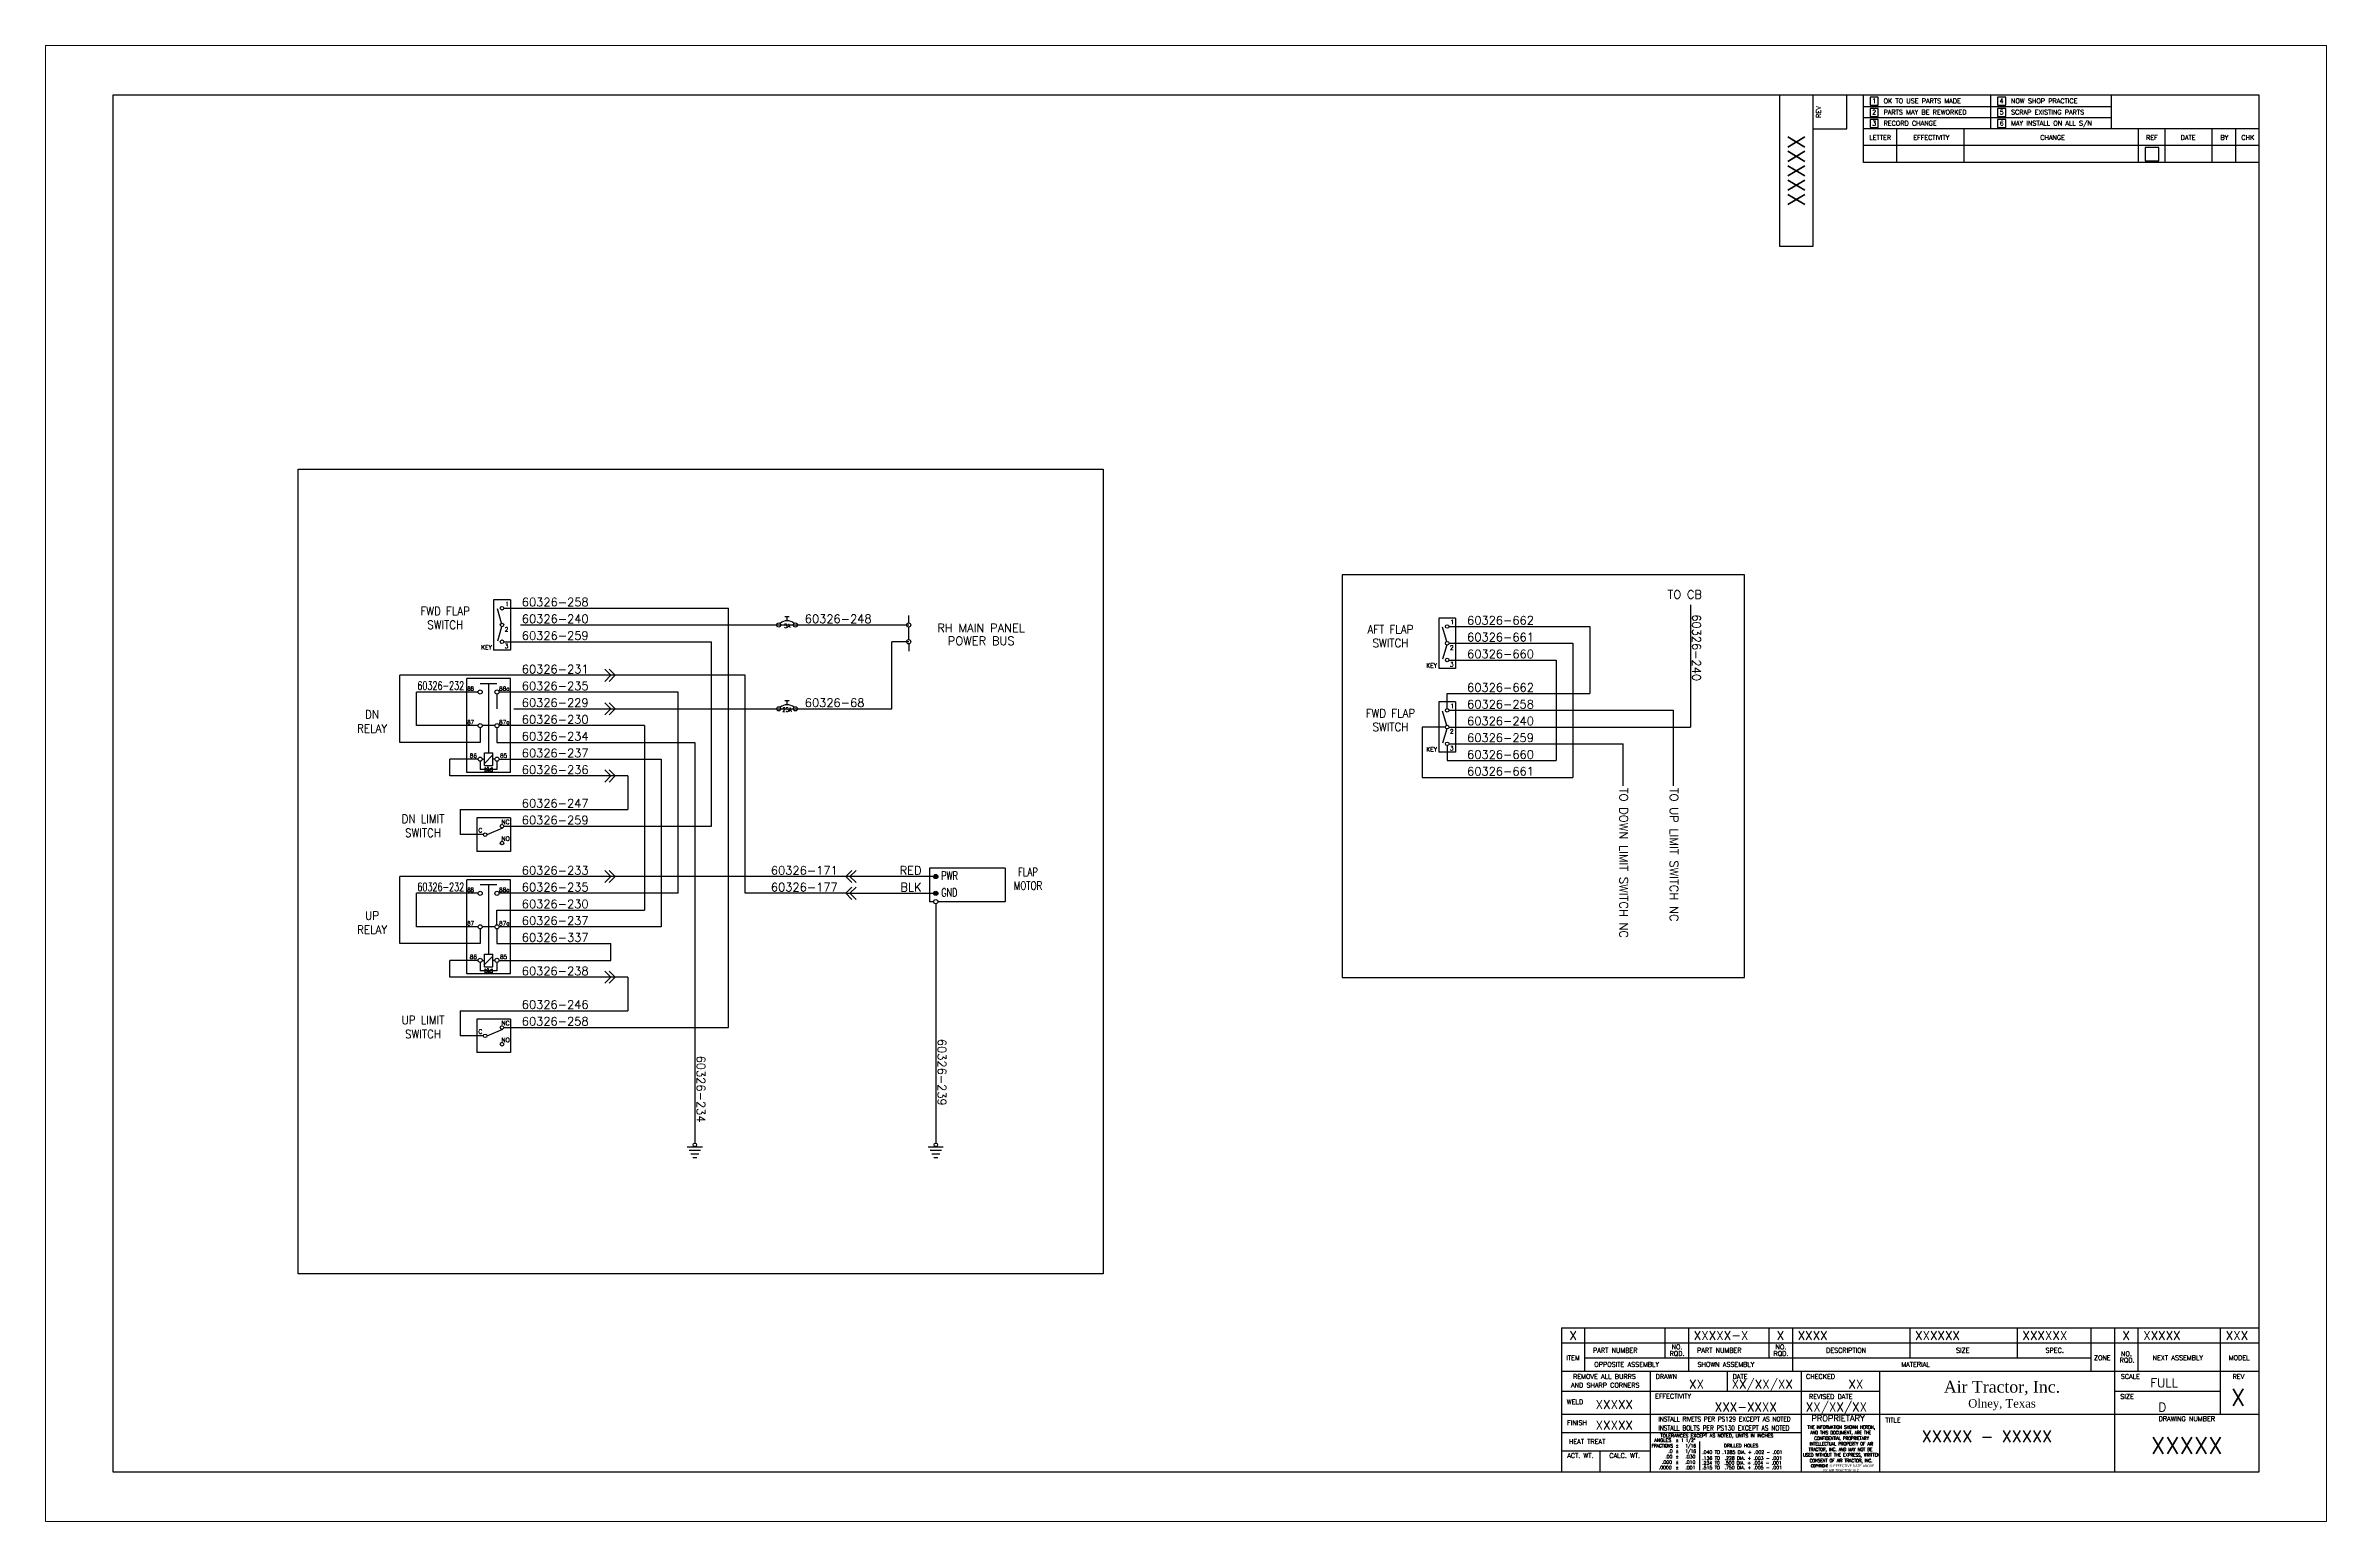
# Paper-space layout 'DX1' of a CAD drawing. Extents: x 0 to 34, y 0 to 22.
# The model-space entities are those that its viewports show. They can reach past a viewport. Long polylines and large blocks are cut down to what shows.
import ezdxf
from ezdxf.enums import TextEntityAlignment as Align

# ---------------------------------------------------------------- set-up
doc = ezdxf.new("R2010")
doc.units = 0
doc.header["$LTSCALE"] = 0.3
doc.header["$MEASUREMENT"] = 0
doc.layers.get('Defpoints').update_dxf_attribs({"linetype": 'CONTINUOUS'})
for name, color, linetype in [('1', 1, 'CONTINUOUS'), ('60331', 1, 'CONTINUOUS'), ('NOTES', 2, 'CONTINUOUS'), ('TB', 1, 'CONTINUOUS'), ('TB Border', 9, 'CONTINUOUS'), ('WIRES', 11, 'CONTINUOUS')]:
    doc.layers.add(name, color=color, linetype=linetype)
doc.styles.add('050', font='romans', dxfattribs={"height": 0.05})
doc.styles.add('070', font='ROMANS', dxfattribs={"height": 0.07})
doc.styles.add('130', font='ROMANS', dxfattribs={"height": 0.125})
doc.styles.add('250', font='ROMANS', dxfattribs={"height": 0.25})
doc.styles.add('AT', font='georgia.ttf', dxfattribs={"height": 0.175})
doc.styles.add('ROMANS', font='ROMANS.shx')

# ---------------------------------------------------------------- blocks, each defined once
blk = doc.blocks.new('tbn')
at = {"layer": 'TB', "color": 6}
for p, q in [((-1.17, 0.86), (-1.17, 0)), ((-3.42, 0.585), (-1.17, 0.585)), ((-2.682, 0.452), (-2.682, 0.026))]:
    blk.add_line(p, q, dxfattribs=at)
at = {"layer": 'NOTES', "insert": (-1.142, 0.418), "char_height": 0.078125, "attachment_point": 4, "style": 'ROMANS'}
blk.add_mtext_dynamic_manual_height_columns('\\pi0.12597;{\\H1.152x;PROPRIETARY\\H0.86806x;\\W0.75;\\P\\pi0.06829;\\H0.64x;\\C41;THE INFORMATION SHOWN HEREIN, \\P\\pi0.11025;AND THIS DOCUMENT, ARE THE \\P\\pi0.16829;CONFIDENTIAL PROPRIETARY \\P\\pi0.09775;INTELLECTUAL PROPERTY OF AIR \\P\\pi0.08436;TRACTOR, INC. AND MAY NOT BE \\P\\pi0.00222;USED WITHOUT THE EXPRESS, WRITTEN \\P\\pi0.09954;CONSENT OF AIR TRACTOR, INC.\\P\\pi0.11963;\\H0.8x;COPYRIGHT \\fArial|b0|i0|c0|p34;\\W1;©\\fMS Shell Dlg|b0|i0|c0|p0;\\W0.75; EFFECTIVE DATE ABOVE\\P\\pi0.30311;BY AIR TRACTOR, INC.}', width=1.11337, gutter_width=0.781, heights=[0], dxfattribs=at)
at = {"layer": 'TB', "color": 6, "style": '070'}
blk.add_text('EFFECTIVITY', height=0.07, dxfattribs=at).set_placement((-3.078, 1.126), align=Align.MIDDLE)
at = {"layer": 'TB', "color": 6, "style": '070', "width": 0.85}
for s, p in [('INSTALL BOLTS PER PS130 EXCEPT AS NOTED', (-2.321, 0.652)), ('INSTALL RIVETS PER PS129 EXCEPT AS NOTED', (-2.312, 0.786))]:
    blk.add_text(s, height=0.07, dxfattribs=at).set_placement(p, align=Align.MIDDLE)
at = {"layer": 'TB', "color": 6, "style": '050'}
for s, width, p in [('FRACTIONS', 0.8, (-3.395, 0.363)), ('1 1/2%%D', 0.9, (-2.959, 0.445)), ('1/16', 0.9, (-2.896, 0.363)), ('1/16', 0.9, (-2.896, 0.282))]:
    blk.add_text(s, height=0.05, dxfattribs=dict(at, width=width)).set_placement(p)
for s, p in [('ANGLES', (-3.357, 0.445)), ('%%P', (-3.043, 0.445)), ('%%P', (-3.043, 0.363)), ('.0000', (-3.292, 0.038)), ('.000', (-3.244, 0.119)), ('.00', (-3.196, 0.2)), ('.0', (-3.149, 0.282)), ('%%P', (-3.043, 0.282)), ('%%P', (-3.043, 0.2)), ('%%P', (-3.043, 0.119)), ('%%P', (-3.043, 0.036)), ('.030', (-2.896, 0.2)), ('.010', (-2.896, 0.119)), ('.001', (-2.896, 0.036)), ('.040 TO .1285 DIA. + .002 - .001', (-2.644, 0.267)), ('.136 TO  .228 DIA. + .003 - .001', (-2.644, 0.178)), ('.234 T0  .500 DIA. + .004 - .001', (-2.644, 0.107)), ('.515 TO  .750 DIA. + .005 - .001', (-2.644, 0.037))]:
    blk.add_text(s, height=0.05, dxfattribs=at).set_placement(p)
for s, p in [('TOLERANCES EXCEPT AS NOTED, UNITS IN INCHES', (-2.426, 0.514)), ('DRILLED HOLES', (-2.064, 0.364))]:
    blk.add_text(s, height=0.05, dxfattribs=at).set_placement(p, align=Align.CENTER)
blk = doc.blocks.new('ATB')
at = {"layer": 'TB', "color": 2, "width": 3.35, "attachment_point": 2, "style": 'AT'}
for s, insert, char_height in [('Air Tractor, Inc.', (-1.675, 0.494), 0.175), ('Olney, Texas', (-1.675, 0.222), 0.125)]:
    blk.add_mtext(s, dxfattribs=dict(at, insert=insert, char_height=char_height))
blk = doc.blocks.new('tb info')
at = {"layer": 'NOTES', "style": 'ROMANS'}
for tag, p in [('DRAWNBY', (-2.84, -0.26)), ('DRAWNDATE', (-2.225, -0.26)), ('CHECKBY', (-0.926, -0.26)), ('REVDATE', (-1.104, -0.6))]:
    blk.add_attdef(tag, p, '', height=0.13, dxfattribs=at)
at = {"layer": 'NOTES', "color": 11}
for tag, p, height, style in [('REVLETTER', (5.087, -0.515), 0.25, '250'), ('TITLE_001', (0.372, -1.06), 0.176, 'ROMANS')]:
    blk.add_attdef(tag, p, '', height=height, dxfattribs=dict(at, style=style))
blk = doc.blocks.new('A$C0E4E1FD3')
at = {"layer": '60331', "color": 6}
for p, q in [((-0.112, 0), (0.112, 0)), ((-0.085, -0.054), (0.085, -0.054)), ((-0.058, -0.107), (0.058, -0.107)), ((-0.031, -0.161), (0.031, -0.161))]:
    blk.add_line(p, q, dxfattribs=at)

msp = doc.modelspace()

# ---------------------------------------------------------------- hatches: boundary and pattern name
at = {"layer": '1'}
h = msp.add_hatch(color=6, dxfattribs=at)
h.dxf.hatch_style = 1
h.paths.add_polyline_path([(12.238, 8.873, 1), (12.301, 8.873, 1)])
h = msp.add_hatch(color=6, dxfattribs=at)
h.dxf.hatch_style = 1
h.paths.add_polyline_path([(12.238, 8.623, 1), (12.301, 8.623, 1)])

# ---------------------------------------------------------------- linework, layer by layer
at = {"layer": '1', "color": 6}
for p, q in [((5.678, 12.998), (5.678, 12.248)), ((5.928, 12.998), (5.678, 12.998)), ((5.928, 12.998), (5.928, 12.248)), ((5.796, 12.648), (5.734, 12.862)), ((5.796, 12.597), (5.734, 12.384)), ((10.022, 12.748), (10.084, 12.748)), ((10.053, 12.685), (10.053, 12.748)), ((19.769, 12.726), (19.769, 11.976)), ((20.019, 12.726), (19.769, 12.726)), ((19.887, 12.376), (19.825, 12.589)), ((20.019, 12.726), (20.019, 11.976)), ((5.928, 12.248), (5.678, 12.248)), ((19.887, 12.325), (19.825, 12.112)), ((20.019, 11.976), (19.769, 11.976)), ((5.278, 10.423), (5.278, 11.823)), ((5.928, 11.823), (5.278, 11.823)), ((5.728, 11.748), (5.478, 11.748)), ((5.603, 11.748), (5.603, 10.717)), ((5.928, 10.423), (5.928, 11.823)), ((10.022, 11.498), (10.084, 11.498)), ((10.053, 11.435), (10.053, 11.498)), ((19.769, 11.476), (19.769, 10.726)), ((20.019, 11.476), (19.769, 11.476)), ((19.887, 11.126), (19.825, 11.339)), ((20.019, 11.476), (20.019, 10.726)), ((5.697, 11.123), (5.509, 11.123)), ((19.887, 11.075), (19.825, 10.862)), ((5.478, 10.592), (5.478, 10.467)), ((5.509, 10.623), (5.541, 10.623)), ((5.541, 10.717), (5.666, 10.717)), ((5.541, 10.529), (5.541, 10.717)), ((5.666, 10.685), (5.541, 10.56)), ((5.666, 10.529), (5.666, 10.717)), ((5.697, 10.623), (5.666, 10.623)), ((5.728, 10.592), (5.728, 10.467)), ((20.019, 10.726), (19.769, 10.726)), ((5.928, 10.423), (5.278, 10.423)), ((5.728, 10.467), (5.478, 10.467)), ((5.541, 10.529), (5.666, 10.529)), ((5.549, 10.498), (5.657, 10.435)), ((5.549, 10.435), (5.657, 10.498)), ((5.549, 10.498), (5.549, 10.435)), ((5.603, 10.498), (5.583, 10.498)), ((5.603, 10.435), (5.603, 10.498)), ((5.603, 10.435), (5.623, 10.435)), ((5.657, 10.498), (5.657, 10.435)), ((5.928, 9.748), (5.428, 9.748)), ((5.428, 9.748), (5.428, 9.248)), ((5.58, 9.498), (5.814, 9.598)), ((5.928, 9.748), (5.928, 9.248)), ((5.928, 9.248), (5.428, 9.248)), ((12.178, 8.998), (12.178, 8.498)), ((13.303, 8.998), (12.178, 8.998)), ((13.303, 8.998), (13.303, 8.498)), ((5.278, 7.423), (5.278, 8.823)), ((5.928, 8.823), (5.278, 8.823)), ((5.728, 8.748), (5.478, 8.748)), ((5.603, 8.748), (5.603, 7.717)), ((5.928, 7.423), (5.928, 8.823)), ((12.238, 8.498), (12.178, 8.498)), ((13.303, 8.498), (12.301, 8.498)), ((5.697, 8.123), (5.509, 8.123)), ((5.478, 7.592), (5.478, 7.467)), ((5.509, 7.623), (5.541, 7.623)), ((5.541, 7.717), (5.666, 7.717)), ((5.541, 7.529), (5.541, 7.717)), ((5.666, 7.685), (5.541, 7.56)), ((5.541, 7.529), (5.666, 7.529)), ((5.549, 7.498), (5.657, 7.435)), ((5.549, 7.435), (5.657, 7.498)), ((5.549, 7.498), (5.549, 7.435)), ((5.603, 7.498), (5.583, 7.498)), ((5.603, 7.435), (5.603, 7.498)), ((5.657, 7.498), (5.657, 7.435)), ((5.666, 7.529), (5.666, 7.717)), ((5.697, 7.623), (5.666, 7.623)), ((5.728, 7.592), (5.728, 7.467)), ((5.928, 7.423), (5.278, 7.423)), ((5.728, 7.467), (5.478, 7.467)), ((5.603, 7.435), (5.623, 7.435)), ((5.928, 6.748), (5.428, 6.748)), ((5.428, 6.748), (5.428, 6.248)), ((5.58, 6.498), (5.814, 6.598)), ((5.928, 6.748), (5.928, 6.248)), ((5.928, 6.248), (5.428, 6.248))]:
    msp.add_line(p, q, dxfattribs=at)
at = {"layer": '1', "color": 4}
for p, q in [((23.519, 12.922), (23.519, 11.101)), ((5.83, 12.873), (9.178, 12.873)), ((6.08, 12.623), (10.178, 12.623)), ((9.178, 6.623), (9.178, 12.873)), ((10.178, 12.623), (11.866, 12.623)), ((19.921, 12.601), (22.019, 12.601)), ((22.019, 12.601), (22.019, 11.601)), ((5.83, 12.373), (8.928, 12.373)), ((8.928, 9.623), (8.928, 12.373)), ((11.616, 11.373), (11.616, 12.373)), ((11.866, 12.373), (11.616, 12.373)), ((19.921, 12.351), (21.769, 12.351)), ((21.769, 12.351), (21.769, 10.351)), ((19.921, 12.101), (21.519, 12.101)), ((21.519, 12.101), (21.519, 10.601)), ((4.278, 10.873), (4.278, 11.873)), ((9.428, 11.873), (4.278, 11.873)), ((5.447, 11.623), (4.528, 11.623)), ((4.528, 11.123), (4.528, 11.623)), ((5.728, 11.592), (5.728, 11.373)), ((8.428, 11.623), (5.759, 11.623)), ((8.428, 8.623), (8.428, 11.623)), ((9.428, 8.623), (9.428, 11.873)), ((19.894, 11.377), (19.894, 11.601)), ((19.894, 11.601), (22.019, 11.601)), ((5.978, 11.373), (10.178, 11.373)), ((10.178, 11.373), (11.616, 11.373)), ((19.921, 11.351), (23.269, 11.351)), ((23.269, 10.226), (23.269, 11.351)), ((5.447, 11.123), (4.528, 11.123)), ((5.478, 11.092), (5.478, 10.873)), ((5.728, 11.092), (5.728, 10.873)), ((7.928, 11.123), (5.759, 11.123)), ((7.928, 11.123), (7.928, 8.373)), ((19.519, 11.101), (19.519, 10.351)), ((19.868, 11.101), (19.519, 11.101)), ((19.921, 11.101), (23.519, 11.101)), ((5.478, 10.873), (4.278, 10.873)), ((5.447, 10.623), (5.028, 10.623)), ((5.028, 10.373), (5.028, 10.623)), ((5.728, 10.873), (8.678, 10.873)), ((5.759, 10.623), (8.178, 10.623)), ((8.178, 10.623), (8.178, 8.123)), ((8.678, 10.873), (8.678, 4.899)), ((19.894, 10.824), (19.894, 10.601)), ((19.894, 10.601), (21.519, 10.601)), ((19.921, 10.851), (22.519, 10.851)), ((22.519, 10.226), (22.519, 10.851)), ((7.678, 10.373), (5.028, 10.373)), ((7.678, 10.373), (7.678, 9.873)), ((19.519, 10.351), (21.769, 10.351)), ((5.178, 9.873), (7.678, 9.873)), ((5.178, 9.873), (5.178, 9.498)), ((5.83, 9.623), (8.928, 9.623)), ((5.527, 9.498), (5.178, 9.498)), ((4.278, 7.873), (4.278, 8.873)), ((12.27, 8.873), (4.278, 8.873)), ((5.447, 8.623), (4.528, 8.623)), ((4.528, 8.123), (4.528, 8.623)), ((8.428, 8.623), (5.759, 8.623)), ((10.928, 8.623), (9.428, 8.623)), ((10.928, 8.623), (12.27, 8.623)), ((5.728, 8.373), (7.928, 8.373)), ((5.728, 8.154), (5.728, 8.373)), ((12.27, 8.467), (12.27, 4.899)), ((5.478, 7.873), (4.278, 7.873)), ((5.447, 8.123), (4.528, 8.123)), ((5.478, 8.092), (5.478, 7.873)), ((5.728, 8.092), (5.728, 7.873)), ((5.728, 7.873), (7.428, 7.873)), ((8.178, 8.123), (5.759, 8.123)), ((7.428, 7.623), (7.428, 7.873)), ((5.447, 7.623), (5.028, 7.623)), ((5.028, 7.373), (5.028, 7.623)), ((5.759, 7.623), (7.428, 7.623)), ((7.678, 7.373), (5.028, 7.373)), ((7.678, 7.373), (7.678, 6.873)), ((5.178, 6.873), (7.678, 6.873)), ((5.178, 6.873), (5.178, 6.498)), ((5.527, 6.498), (5.178, 6.498)), ((5.83, 6.623), (9.178, 6.623))]:
    msp.add_line(p, q, dxfattribs=at)
at = {"layer": '1', "color": 6}
for centre, radius in [((5.803, 12.873), 0.0266), ((5.803, 12.623), 0.0266), ((9.928, 12.623), 0.0312), ((10.178, 12.623), 0.0312), ((11.866, 12.623), 0.0312), ((19.894, 12.601), 0.0266), ((5.803, 12.373), 0.0266), ((11.866, 12.373), 0.0312), ((19.894, 12.351), 0.0266), ((19.894, 12.101), 0.0266), ((5.478, 11.623), 0.0312), ((5.728, 11.623), 0.0312), ((9.928, 11.373), 0.0312), ((10.178, 11.373), 0.0312), ((19.894, 11.351), 0.0266), ((5.478, 11.123), 0.0312), ((5.728, 11.123), 0.0312), ((19.894, 11.101), 0.0266), ((5.478, 10.623), 0.0312), ((5.728, 10.623), 0.0312), ((19.894, 10.851), 0.0266), ((5.553, 9.498), 0.0266), ((5.803, 9.623), 0.0266), ((5.803, 9.373), 0.0266), ((12.27, 8.873), 0.0312), ((5.478, 8.623), 0.0312), ((5.728, 8.623), 0.0312), ((12.27, 8.623), 0.0312), ((12.27, 8.498), 0.0312), ((5.478, 8.123), 0.0312), ((5.728, 8.123), 0.0312), ((5.478, 7.623), 0.0312), ((5.728, 7.623), 0.0312), ((5.553, 6.498), 0.0266), ((5.803, 6.623), 0.0266), ((5.803, 6.373), 0.0266), ((8.678, 4.873), 0.0266), ((12.27, 4.873), 0.0266)]:
    msp.add_circle(centre, radius, dxfattribs=at)
for centre in [(10.053, 12.529), (10.053, 11.279)]:
    msp.add_arc(centre, 0.156, 48.339, 131.661, dxfattribs=at)
at = {"layer": 'NOTES'}
for p, q in [((2.763, 14.948), (14.763, 14.948)), ((2.763, 2.948), (2.763, 14.948)), ((14.763, 14.948), (14.763, 2.948)), ((18.326, 13.37), (18.326, 7.37)), ((24.326, 13.37), (18.326, 13.37)), ((24.326, 7.37), (24.326, 13.37)), ((18.326, 7.37), (24.326, 7.37)), ((14.763, 2.948), (2.763, 2.948))]:
    msp.add_line(p, q, dxfattribs=at)
at = {"layer": 'NOTES', "color": 6}
for p, q in [((11.866, 12.654), (11.866, 12.763)), ((11.866, 12.404), (11.866, 12.592)), ((11.866, 12.342), (11.866, 12.232))]:
    msp.add_line(p, q, dxfattribs=at)
at = {"layer": 'TB', "color": 9}
for p, q in [((24.849, 20.52), (24.849, 18.27)), ((25.349, 18.27), (25.349, 20.52)), ((25.849, 20.02), (25.849, 20.52)), ((26.099, 19.52), (26.099, 20.52)), ((29.799, 20.02), (29.799, 20.52)), ((25.349, 20.02), (25.849, 20.02)), ((32, 20.02), (26.099, 20.02)), ((24.849, 18.27), (25.349, 18.27)), ((21.599, 2.145), (21.599, 0)), ((29.839, 2.145), (29.839, 0)), ((21.599, 1.5), (32, 1.5)), ((22.919, 1.5), (22.919, 0)), ((26.339, 1.5), (26.339, 0)), ((21.599, 0.86), (32, 0.86))]:
    msp.add_line(p, q, dxfattribs=at)
at = {"layer": 'TB', "color": 6}
for p, q in [((28, 20.02), (28, 20.52)), ((26.099, 20.353), (29.799, 20.353)), ((26.099, 20.187), (29.799, 20.187)), ((32, 19.77), (26.099, 19.77)), ((26.599, 19.52), (26.599, 20.02)), ((27.599, 19.52), (27.599, 20.02)), ((30.2, 19.52), (30.2, 20.02)), ((30.599, 19.52), (30.599, 20.02)), ((31.299, 19.52), (31.299, 20.02)), ((31.649, 19.52), (31.649, 20.02)), ((32, 19.52), (26.099, 19.52)), ((21.599, 2.145), (32, 2.145)), ((21.939, 2.145), (21.939, 1.5)), ((23.14, 2.145), (23.14, 1.7)), ((23.489, 2.145), (23.489, 1.5)), ((24.689, 2.145), (24.689, 1.7)), ((25.04, 2.145), (25.04, 1.5)), ((26.79, 2.145), (26.79, 1.7)), ((28.39, 2.145), (28.39, 1.7)), ((29.489, 2.145), (29.489, 1.5)), ((30.189, 2.145), (30.189, 1.5)), ((31.419, 2.145), (31.419, 0.86)), ((21.599, 1.92), (32, 1.92)), ((21.939, 1.7), (29.489, 1.7)), ((24.069, 1.5), (24.069, 1.2)), ((25.169, 1.5), (25.169, 1.2)), ((21.599, 1.2), (26.339, 1.2)), ((25.169, 1.2), (25.169, 0.86)), ((29.839, 1.2), (31.419, 1.2)), ((21.599, 0.585), (22.919, 0.585)), ((21.599, 0.31), (22.919, 0.31)), ((22.169, 0.31), (22.169, 0))]:
    msp.add_line(p, q, dxfattribs=at)
for points in [[(26.32, 20.49), (26.2, 20.49), (26.2, 20.37), (26.32, 20.37)], [(28.22, 20.49), (28.099, 20.49), (28.099, 20.37), (28.22, 20.37)], [(26.32, 20.323), (26.2, 20.323), (26.2, 20.203), (26.32, 20.203)], [(26.32, 20.157), (26.2, 20.157), (26.2, 20.037), (26.32, 20.037)], [(28.22, 20.323), (28.099, 20.323), (28.099, 20.203), (28.22, 20.203)], [(28.22, 20.157), (28.099, 20.157), (28.099, 20.037), (28.22, 20.037)], [(30.5, 19.74), (30.299, 19.74), (30.299, 19.54), (30.5, 19.54)]]:
    msp.add_lwpolyline(points, close=True, dxfattribs=at)
at = {"layer": 'TB Border', "color": 9}
msp.add_lwpolyline([(32, 0), (32, 20.52), (0, 20.52), (0, 0)], close=True, dxfattribs=at)
at = {"layer": 'WIRES', "color": 6}
for points in [[(7.337, 11.782), (7.428, 11.873), (7.337, 11.964)], [(7.4, 11.782), (7.491, 11.873), (7.4, 11.964)], [(7.337, 11.282), (7.428, 11.373), (7.337, 11.464)], [(7.4, 11.282), (7.491, 11.373), (7.4, 11.464)], [(7.337, 10.282), (7.428, 10.373), (7.337, 10.464)], [(7.4, 10.282), (7.491, 10.373), (7.4, 10.464)], [(7.337, 8.782), (7.428, 8.873), (7.337, 8.964)], [(7.4, 8.782), (7.491, 8.873), (7.4, 8.964)], [(11.019, 8.782), (10.928, 8.873), (11.019, 8.964)], [(11.082, 8.782), (10.991, 8.873), (11.082, 8.964)], [(11.019, 8.532), (10.928, 8.623), (11.019, 8.714)], [(11.082, 8.532), (10.991, 8.623), (11.082, 8.714)], [(7.337, 7.282), (7.428, 7.373), (7.337, 7.464)], [(7.4, 7.282), (7.491, 7.373), (7.4, 7.464)]]:
    msp.add_lwpolyline(points, dxfattribs=at)

# ---------------------------------------------------------------- block references
at = {"layer": '1', "color": 4}
for p in [(8.678, 4.846), (12.27, 4.846)]:
    msp.add_blockref('A$C0E4E1FD3', p, dxfattribs=at)
at = {"layer": 'NOTES'}
ref = msp.add_blockref('tb info', (26.339, 1.5), dxfattribs=at)
ref.add_attrib('DRAWNBY', 'XX', (23.5, 1.24), dxfattribs={"height": 0.13, "style": 'ROMANS'})
ref.add_attrib('DRAWNDATE', 'XX/XX/XX', (24.133, 1.24), dxfattribs={"height": 0.13, "style": 'ROMANS'})
ref.add_attrib('CHECKBY', 'XX', (25.875, 1.24), dxfattribs={"height": 0.13, "style": 'ROMANS'})
ref.add_attrib('REVDATE', 'XX/XX/XX', (25.239, 0.9), dxfattribs={"height": 0.13, "style": 'ROMANS'})
ref.add_attrib('TITLE_001', 'XXXXX - XXXXX', (26.966, 0.44), dxfattribs={"color": 11, "height": 0.176, "style": 'ROMANS'})
ref.add_attrib('REVLETTER', 'X', (31.576, 0.985), dxfattribs={"color": 11, "height": 0.25, "style": '250'})
msp.add_blockref('tbn', (26.339, 0), dxfattribs=at)
at = {"layer": 'TB'}
msp.add_blockref('ATB', (29.839, 0.86), dxfattribs=at)

# ---------------------------------------------------------------- texts
at = {"layer": 'NOTES', "color": 11, "style": '250'}
msp.add_text('XXXXX', height=0.25, rotation=90, dxfattribs=at).set_placement((25.099, 19.395), align=Align.MIDDLE)
at = {"layer": 'NOTES', "color": 6, "style": '130'}
for s, height, p in [('1', 0.065, (5.852, 12.905)), ('2', 0.065, (5.843, 12.526)), ('60326-248', 0.125, (10.317, 12.652)), ('1', 0.065, (19.943, 12.633)), ('3', 0.065, (5.843, 12.276)), ('2', 0.065, (19.934, 12.253)), ('60326-231', 0.125, (6.098, 11.902)), ('3', 0.065, (19.934, 12.003)), ('60326-235', 0.125, (6.098, 11.652)), ('60326-229', 0.125, (6.098, 11.402)), ('60326-230', 0.125, (6.098, 11.152)), ('60326-68', 0.125, (10.317, 11.402)), ('1', 0.065, (19.943, 11.383)), ('60326-234', 0.125, (6.098, 10.902)), ('2', 0.065, (19.934, 11.003)), ('86', 0.0625, (5.323, 10.644)), ('60326-237', 0.125, (6.098, 10.652)), ('3', 0.065, (19.934, 10.753)), ('60326-236', 0.125, (6.098, 10.402)), ('60326-247', 0.125, (6.098, 9.902)), ('C', 0.065, (5.452, 9.53)), ('NC', 0.065, (5.797, 9.655)), ('60326-259', 0.125, (6.098, 9.652)), ('NO', 0.065, (5.797, 9.405)), ('60326-233', 0.125, (6.098, 8.902)), ('60326-235', 0.125, (6.098, 8.652)), ('60326-230', 0.125, (6.098, 8.402)), ('60326-237', 0.125, (6.098, 8.152)), ('60326-337', 0.125, (6.098, 7.902)), ('86', 0.0625, (5.323, 7.644)), ('60326-238', 0.125, (6.098, 7.402)), ('60326-246', 0.125, (6.098, 6.902)), ('C', 0.065, (5.452, 6.53)), ('NC', 0.065, (5.797, 6.655)), ('NO', 0.065, (5.797, 6.405)), ('60326-258', 0.125, (6.098, 6.652))]:
    msp.add_text(s, height=height, dxfattribs=at).set_placement(p)
for s, rotation, p in [('60326-258', 360, (6.099, 12.902)), ('TO CB', 360, (23.178, 13.015)), ('60326-240', 360, (6.099, 12.652)), ('60326-662', 360, (20.19, 12.629)), ('60326-240', 270, (23.548, 12.783)), ('60326-259', 360, (6.099, 12.402)), ('60326-661', 360, (20.19, 12.379)), ('60326-660', 360, (20.19, 12.129)), ('60326-662', 360, (20.19, 11.629)), ('60326-258', 360, (20.19, 11.379)), ('60326-240', 360, (20.19, 11.129)), ('60326-259', 360, (20.19, 10.879)), ('60326-660', 360, (20.19, 10.629)), ('60326-661', 360, (20.19, 10.379)), ('TO DOWN LIMIT SWITCH NC', 270, (22.463, 10.196)), ('TO UP LIMIT SWITCH NC', 270, (23.213, 10.196)), ('60326-234', 270, (8.707, 6.203)), ('60326-239', 270, (12.299, 6.453))]:
    msp.add_text(s, height=0.125, rotation=rotation, dxfattribs=at).set_placement(p)
for s, width, p in [('FWD FLAP', 0.9, (4.957, 12.768)), ('SWITCH', 0.9, (4.957, 12.563)), ('AFT FLAP', 0.9, (19.048, 12.495)), ('SWITCH', 0.9, (19.048, 12.291)), ('DN', 0.9, (3.866, 11.228)), ('FWD FLAP', 0.9, (19.048, 11.245)), ('RELAY', 0.9, (3.868, 11.017)), ('SWITCH', 0.9, (19.048, 11.041)), ('DN LIMIT', 0.9, (4.626, 9.671)), ('SWITCH', 0.9, (4.626, 9.462)), ('FLAP', 0.75, (13.645, 8.88)), ('MOTOR', 0.75, (13.645, 8.675)), ('UP', 0.9, (3.866, 8.228)), ('RELAY', 0.9, (3.868, 8.017)), ('UP LIMIT', 0.9, (4.626, 6.671)), ('SWITCH', 0.9, (4.626, 6.462))]:
    msp.add_text(s, height=0.125, dxfattribs=dict(at, width=width)).set_placement(p, align=Align.CENTER)
at = {"layer": 'NOTES', "color": 6, "style": '130', "width": 0.8}
for s, p in [('5A', (10.054, 12.579)), ('25A', (10.054, 11.329))]:
    msp.add_text(s, height=0.0625, rotation=360, dxfattribs=at).set_placement(p, align=Align.CENTER)
at = {"layer": 'NOTES', "color": 6, "style": '130'}
for s, p in [('RH MAIN PANEL', (12.946, 12.517)), ('POWER BUS', (12.946, 12.324))]:
    msp.add_text(s, height=0.125, dxfattribs=at).set_placement(p, align=Align.CENTER)
for p in [(5.572, 12.291), (19.663, 12.019), (19.663, 10.769)]:
    msp.add_text('KEY', height=0.065, dxfattribs=at).set_placement(p, align=Align.MIDDLE_CENTER)
at = {"layer": 'NOTES', "color": 6, "style": '130', "width": 0.7}
for p in [(5.239, 11.656), (5.239, 8.656)]:
    msp.add_text('60326-232', height=0.125, dxfattribs=at).set_placement(p, align=Align.RIGHT)
at = {"layer": 'NOTES', "color": 6, "style": '130'}
for s, height, width, p in [('88', 0.0625, 0.9, (5.287, 11.644)), ('87', 0.0625, 0.9, (5.287, 11.144)), ('PWR', 0.125, 0.7, (12.352, 8.823)), ('88', 0.0625, 0.9, (5.287, 8.644)), ('GND', 0.125, 0.7, (12.352, 8.573)), ('87', 0.0625, 0.9, (5.287, 8.144))]:
    msp.add_text(s, height=height, dxfattribs=dict(at, width=width)).set_placement(p)
for s, p in [('88a', (5.918, 11.644)), ('87a', (5.918, 11.144)), ('85', (5.881, 10.644)), ('88a', (5.918, 8.644)), ('87a', (5.918, 8.144)), ('85', (5.881, 7.644))]:
    msp.add_text(s, height=0.0625, dxfattribs=at).set_placement(p, align=Align.RIGHT)
for s, p in [('60326-171', (10.808, 8.902)), ('RED', (12.058, 8.902)), ('60326-177', (10.808, 8.652)), ('BLK', (12.058, 8.652))]:
    msp.add_text(s, height=0.125, rotation=360, dxfattribs=at).set_placement(p, align=Align.RIGHT)
at = {"layer": 'NOTES', "style": '130'}
for p in [(21.77, 1.968), (24.864, 1.968), (30.014, 1.968)]:
    msp.add_text('X', height=0.13, dxfattribs=at).set_placement(p, align=Align.CENTER)
for s, p in [('XXXXX-X', (23.57, 1.968)), ('XXXX', (25.119, 1.968)), ('XXXXXX', (26.869, 1.968)), ('XXXXXX', (28.47, 1.968)), ('XXXXX', (30.27, 1.968)), ('XXX', (31.5, 1.968)), ('FULL', (30.376, 1.26)), ('XXXXX', (22.106, 0.938)), ('XXX-XXXX', (23.884, 0.9)), ('D', (30.496, 0.898)), ('XXXXX', (22.106, 0.628))]:
    msp.add_text(s, height=0.13, dxfattribs=at).set_placement(p)
at = {"layer": 'NOTES', "color": 11, "style": '250'}
msp.add_text('XXXXX', height=0.25, dxfattribs=at).set_placement((30.919, 0.39), align=Align.MIDDLE)
at = {"layer": 'TB', "color": 6, "style": '070'}
for s, p in [('1', (26.229, 20.4)), ('OK TO USE PARTS MADE', (26.399, 20.4)), ('4', (28.13, 20.4)), ('NOW SHOP PRACTICE', (28.299, 20.4)), ('2', (26.229, 20.233)), ('3', (26.229, 20.067)), ('PARTS MAY BE REWORKED', (26.399, 20.233)), ('RECORD CHANGE', (26.399, 20.067)), ('5', (28.13, 20.233)), ('6', (28.13, 20.067)), ('SCRAP EXISTING PARTS', (28.299, 20.233)), ('MAY INSTALL ON ALL S/N', (28.299, 20.067))]:
    msp.add_text(s, height=0.07, dxfattribs=at).set_placement(p)
msp.add_text('REV', height=0.07, rotation=90, dxfattribs=at).set_placement((25.43, 20.27), align=Align.MIDDLE)
for s, p in [('LETTER', (26.349, 19.89)), ('EFFECTIVITY', (27.11, 19.89)), ('CHANGE', (28.919, 19.89)), ('REF', (30.399, 19.89)), ('DATE', (30.939, 19.89)), ('BY', (31.479, 19.89)), ('CHK', (31.829, 19.89)), ('ITEM', (21.77, 1.7)), ('PART NUMBER', (22.399, 1.81)), ('RQD.', (23.32, 1.76)), ('NO.', (23.32, 1.86)), ('PART NUMBER', (23.95, 1.81)), ('RQD.', (24.869, 1.76)), ('NO.', (24.869, 1.86)), ('DESCRIPTION', (25.84, 1.81)), ('SIZE', (27.579, 1.81)), ('SPEC.', (28.95, 1.81)), ('ZONE', (29.66, 1.7)), ('NO.', (30.019, 1.76)), ('NEXT ASSEMBLY ', (30.809, 1.7)), ('MODEL', (31.7, 1.7)), ('REMOVE ALL BURRS', (22.239, 1.42)), ('OPPOSITE ASSEMBLY', (22.57, 1.6)), ('DRAWN', (23.16, 1.42)), ('SHOWN ASSEMBLY', (24.049, 1.6)), ('DATE', (24.259, 1.42)), ('CHECKED', (25.459, 1.42)), ('MATERIAL', (26.875, 1.6)), ('RQD.', (30.029, 1.66)), ('SCALE', (30.079, 1.42)), ('REV', (31.689, 1.42)), ('WELD', (21.799, 1.04)), ('AND SHARP CORNERS', (22.25, 1.29)), ('REVISED DATE', (25.611, 1.12)), ('SIZE', (30.029, 1.12)), ('FINISH', (21.829, 0.73)), ('TITLE', (26.54, 0.77)), ('DRAWING NUMBER', (30.919, 0.79)), ('HEAT TREAT', (21.98, 0.45)), ('ACT. WT.', (21.88, 0.24)), ('CALC. WT.', (22.54, 0.24))]:
    msp.add_text(s, height=0.07, dxfattribs=at).set_placement(p, align=Align.MIDDLE)

psp = doc.layouts.new('DX1')

# ---------------------------------------------------------------- viewports
at = {"layer": 'Defpoints'}
psp.add_viewport(center=(17, 11), size=(34, 22), view_center_point=(16, 10.26), view_height=22, dxfattribs=at)

doc.saveas('drawing.dxf')
